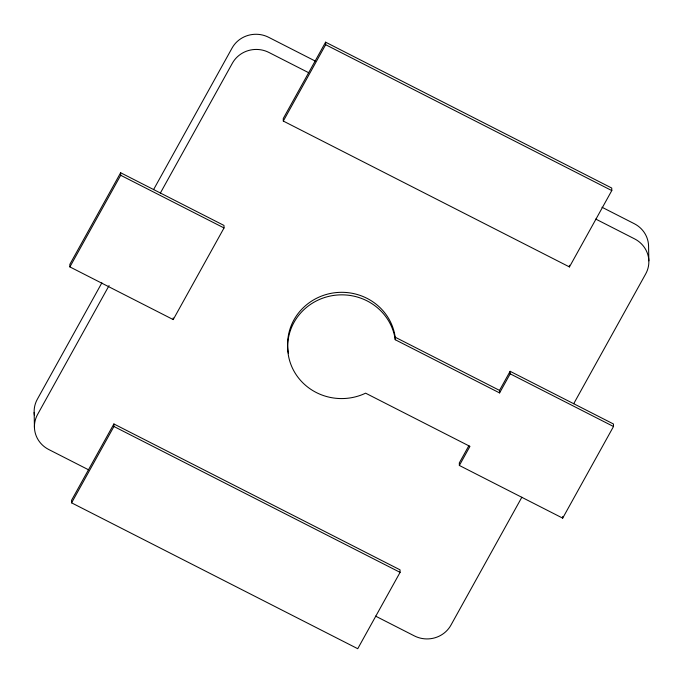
<?xml version="1.0" encoding="UTF-8"?>
<svg xmlns="http://www.w3.org/2000/svg" width="683" height="683" viewBox="0 0 683 683"><rect width="100%" height="100%" fill="white"/><g stroke="black" fill="none" stroke-linecap="round" stroke-linejoin="round"><path stroke-width="1.02" d="M120.643 172.756L69.837 264.381L69.888 266.908L173.217 319.584L224.024 227.96L223.981 225.433L120.643 172.756L120.695 175.283L69.888 266.908M101.887 282.822L37.309 399.282A27.021 25.928 -1.1 0 0 34.398 415.068M153.547 189.661L232.075 48.041A27.021 25.928 -1.1 0 1 268.624 37.292L315.162 61.018M109.067 285.571L37.599 414.444A27.021 25.928 -1.1 0 0 48.741 449.508L88.483 469.767M160.385 193.016L232.374 63.203A27.021 25.928 -1.1 0 1 268.914 52.454L308.665 72.714M113.89 423.955L71.544 500.315L71.595 502.842L357.738 648.713L400.084 572.363L400.033 569.835L113.89 423.955L113.933 426.482L71.595 502.842M325.595 42.175L283.257 118.535L283.3 121.062L569.451 266.933L611.789 190.574L611.746 188.047L325.595 42.175L325.646 44.702L283.3 121.062M468.888 445.666L459.317 462.929L459.36 465.465L562.69 518.141L613.505 426.508L613.454 423.981L510.124 371.304L499.538 390.394L499.589 392.921L395.252 339.733A54.034 51.865 -1.1 0 0 328.762 296.371A54.034 51.865 -1.1 0 0 290.932 364.577A54.034 51.865 -1.1 0 0 365.61 393.177L469.947 446.375L459.36 465.465M499.589 392.921L510.175 373.832L510.124 371.304M521.872 497.207L450.925 625.158A27.021 25.928 -1.1 0 1 414.376 635.907L375.573 616.126M573.711 403.721L645.691 273.917A27.021 25.928 -1.1 0 0 634.55 238.854L595.755 219.072M325.646 44.702L611.789 190.574M601.971 207.231L634.259 223.691A27.021 25.928 -1.1 0 1 648.56 245.667L648.85 260.829M120.695 175.283L224.024 227.96M510.175 373.832L613.505 426.508M288.448 353.359A54.034 51.865 -1.1 0 1 333.313 292.947A54.034 51.865 -1.1 0 1 395.201 337.206L499.538 390.394M113.933 426.482L400.084 572.363M569.417 265.252L569.451 266.933M562.664 516.45L562.69 518.141M395.201 337.206L395.252 339.733M173.183 317.902L173.217 319.584M34.15 412.37L34.44 427.532"/></g></svg>
